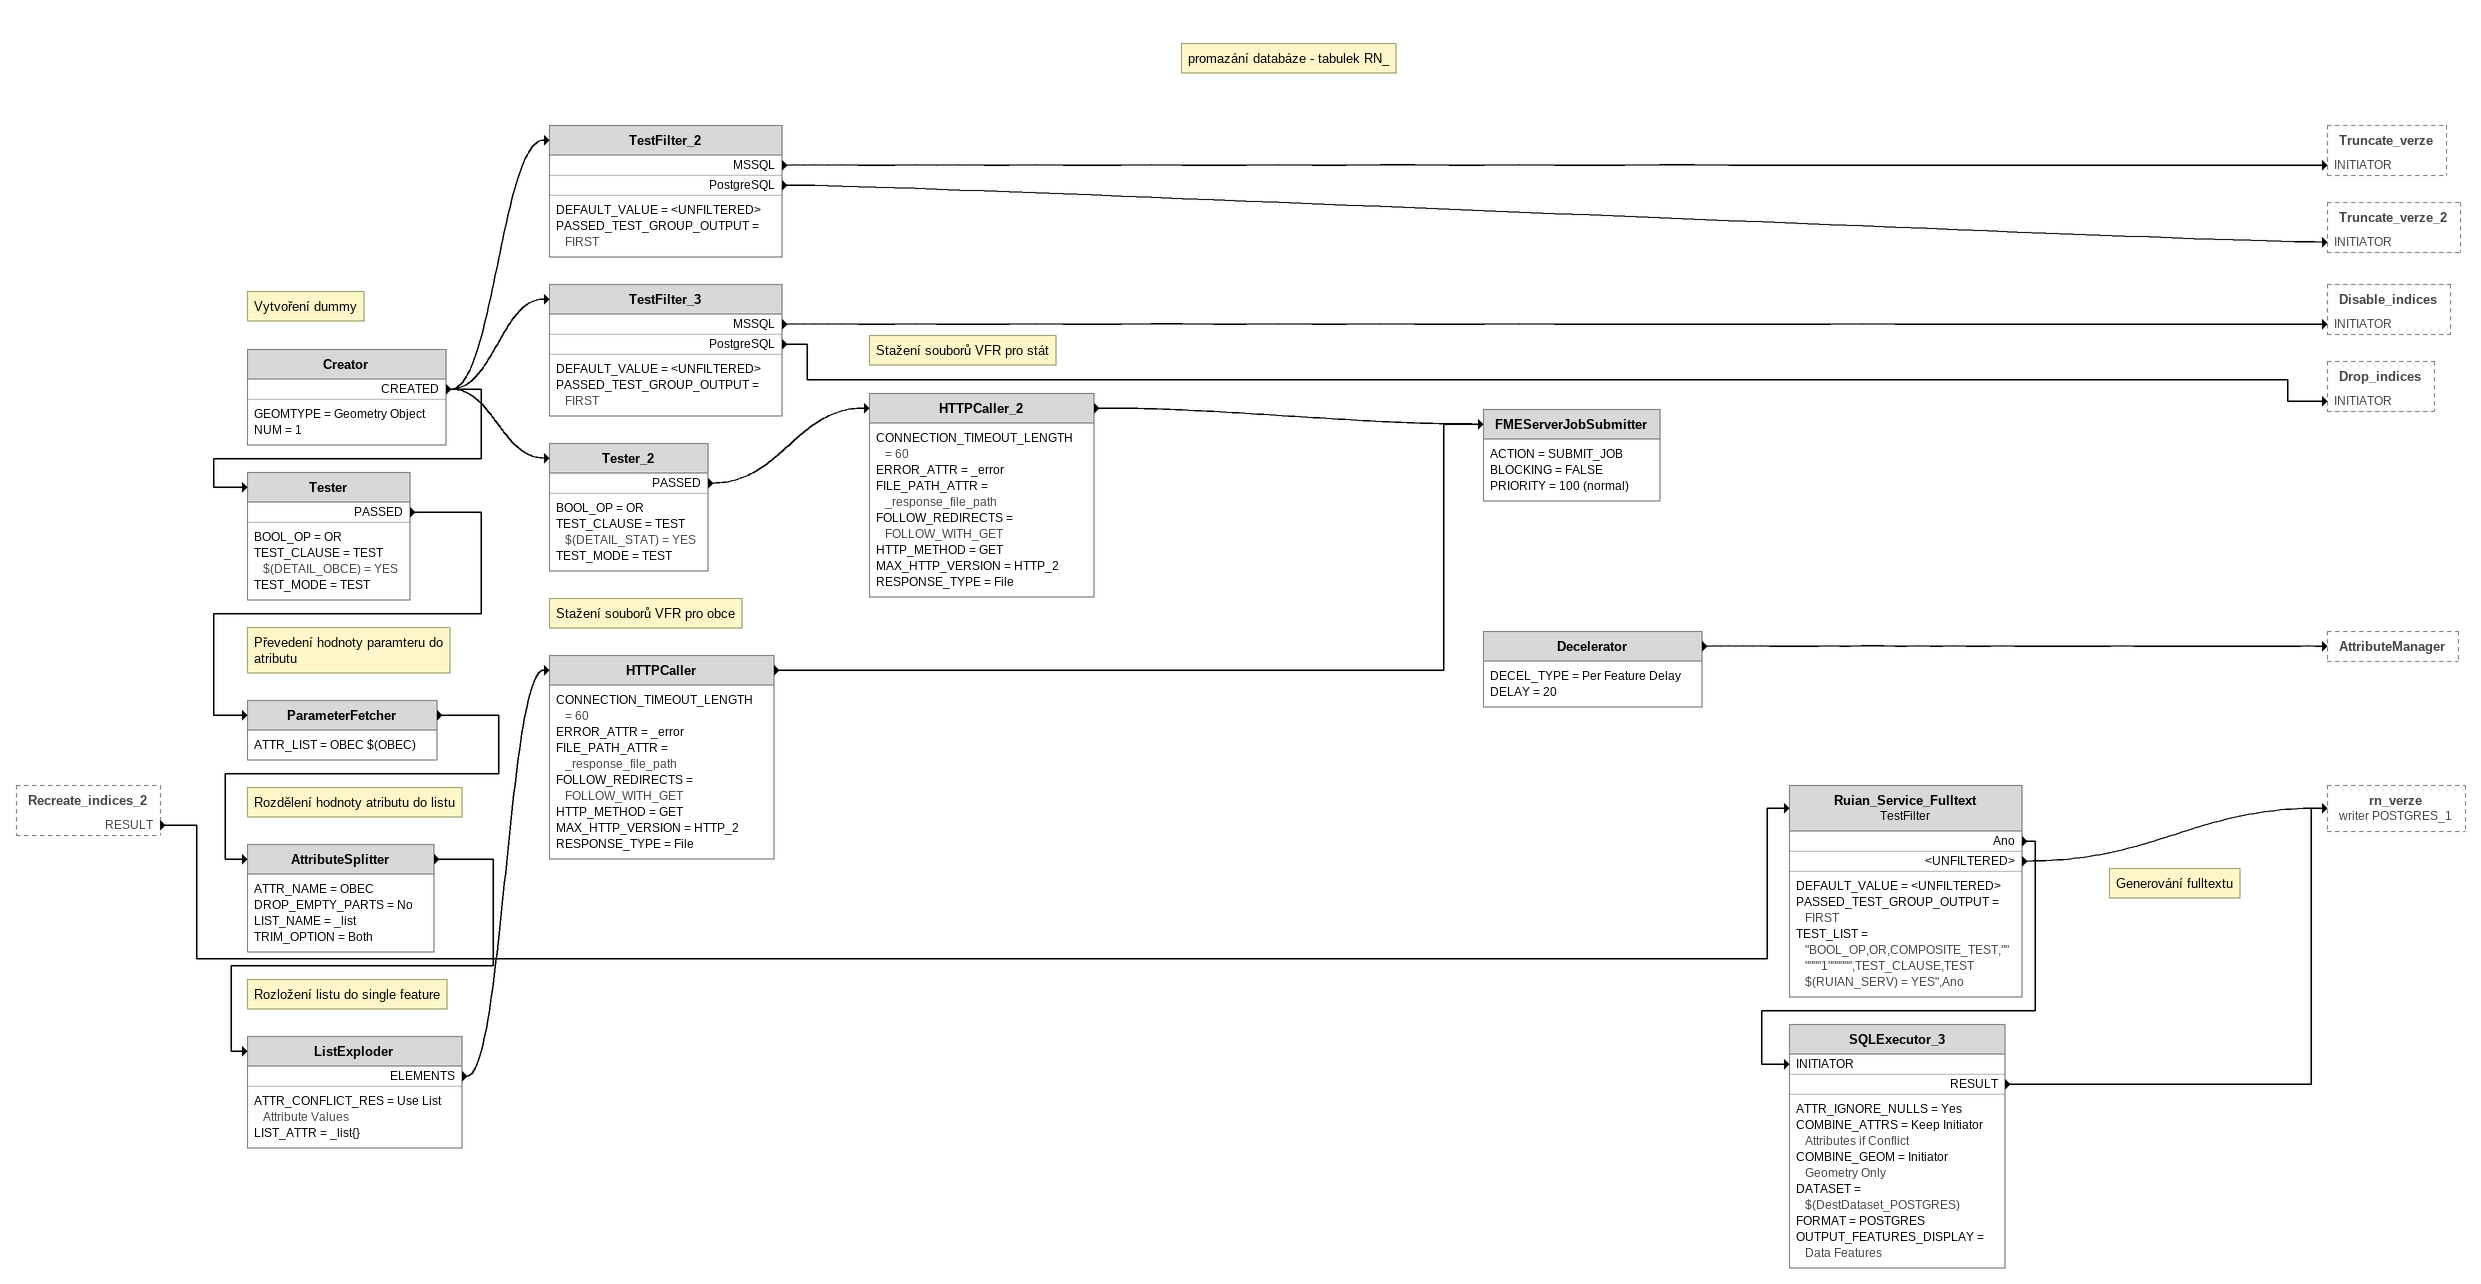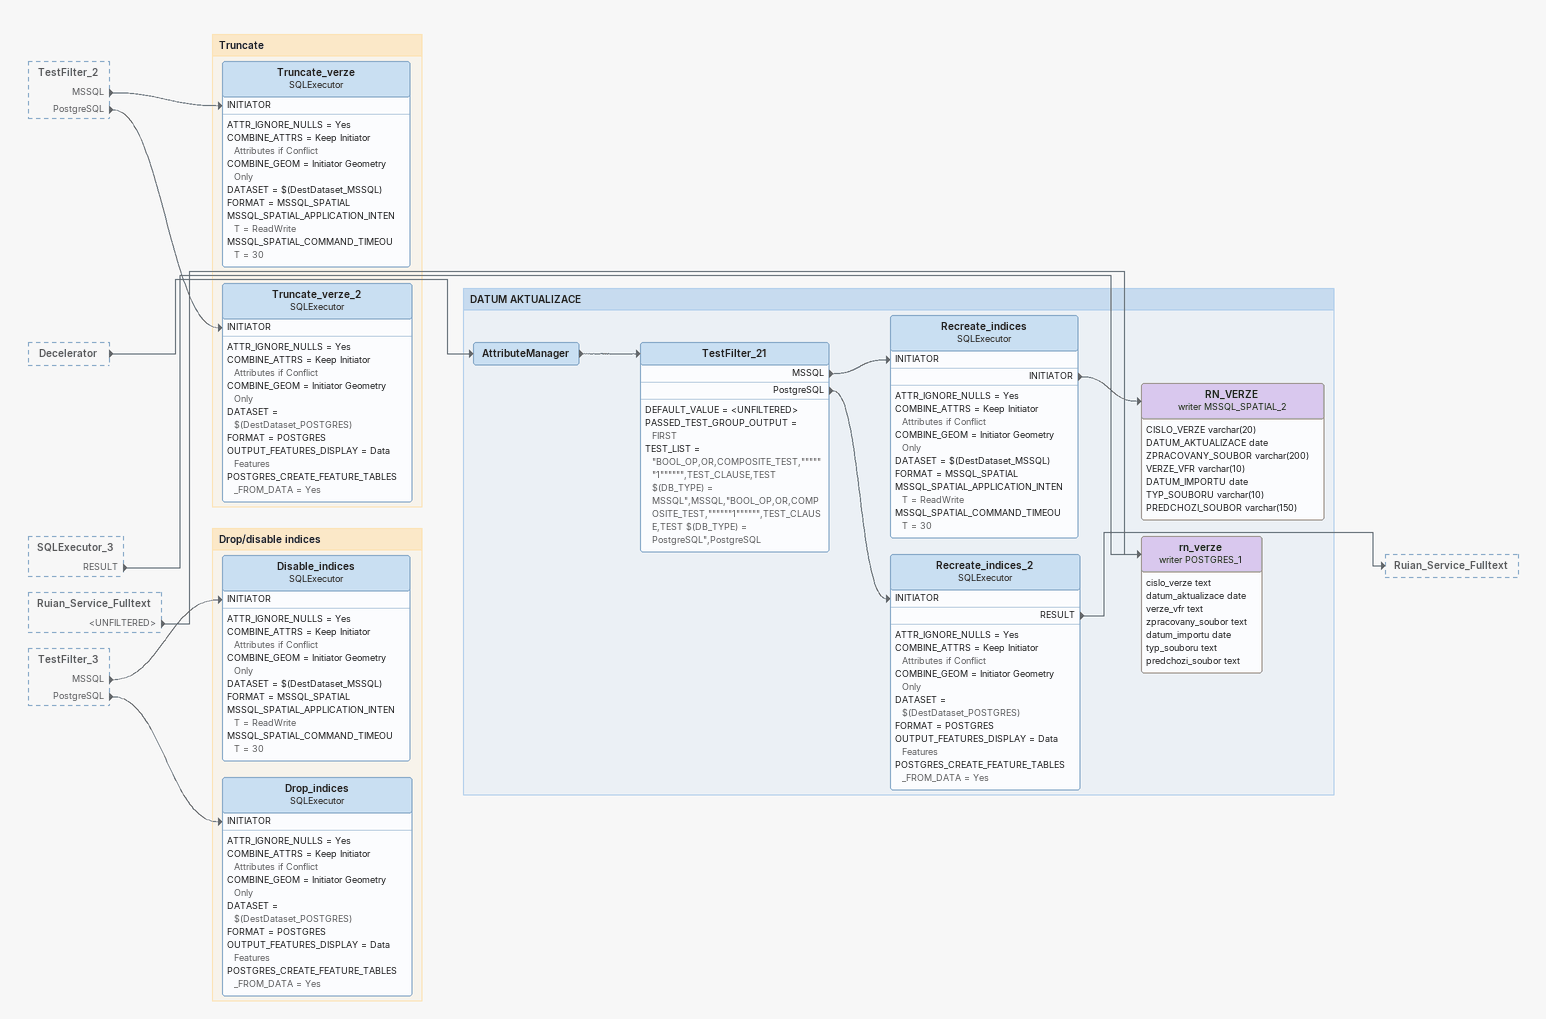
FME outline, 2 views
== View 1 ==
Recreate_indices_2 [outside]
    RESULT -> Ruian_Service_Fulltext
Note: Vytvoření dummy
Creator
    GEOMTYPE = Geometry Object
    NUM = 1
    CREATED -> TestFilter_2
    CREATED -> TestFilter_3
    CREATED -> Tester
    CREATED -> Tester_2
Note: promazání databáze - tabulek RN_
TestFilter_2
    DEFAULT_VALUE = <UNFILTERED>
    PASSED_TEST_GROUP_OUTPUT = FIRST
    MSSQL -> Truncate_verze [INITIATOR]
    PostgreSQL -> Truncate_verze_2 [INITIATOR]
TestFilter_3
    DEFAULT_VALUE = <UNFILTERED>
    PASSED_TEST_GROUP_OUTPUT = FIRST
    MSSQL -> Disable_indices [INITIATOR]
    PostgreSQL -> Drop_indices [INITIATOR]
Tester_2
    BOOL_OP = OR
    TEST_CLAUSE = TEST $(DETAIL_STAT) = YES
    TEST_MODE = TEST
    PASSED -> HTTPCaller_2
Note: Stažení souborů VFR pro stát
HTTPCaller_2
    CONNECTION_TIMEOUT_LENGTH = 60
    ERROR_ATTR = _error
    FILE_PATH_ATTR = _response_file_path
    FOLLOW_REDIRECTS = FOLLOW_WITH_GET
    HTTP_METHOD = GET
    MAX_HTTP_VERSION = HTTP_2
    RESPONSE_TYPE = File
    -> FMEServerJobSubmitter
Tester
    BOOL_OP = OR
    TEST_CLAUSE = TEST $(DETAIL_OBCE) = YES
    TEST_MODE = TEST
    PASSED -> ParameterFetcher
Note: Převedení hodnoty paramteru do atributu
ParameterFetcher
    ATTR_LIST = OBEC $(OBEC)
    -> AttributeSplitter
Note: Rozdělení hodnoty atributu do listu
AttributeSplitter
    ATTR_NAME = OBEC
    DROP_EMPTY_PARTS = No
    LIST_NAME = _list
    TRIM_OPTION = Both
    -> ListExploder
Note: Rozložení listu do single feature
ListExploder
    ATTR_CONFLICT_RES = Use List Attribute Values
    LIST_ATTR = _list{}
    ELEMENTS -> HTTPCaller
Note: Stažení souborů VFR pro obce
HTTPCaller
    CONNECTION_TIMEOUT_LENGTH = 60
    ERROR_ATTR = _error
    FILE_PATH_ATTR = _response_file_path
    FOLLOW_REDIRECTS = FOLLOW_WITH_GET
    HTTP_METHOD = GET
    MAX_HTTP_VERSION = HTTP_2
    RESPONSE_TYPE = File
    -> FMEServerJobSubmitter
FMEServerJobSubmitter
    ACTION = SUBMIT_JOB
    BLOCKING = FALSE
    PRIORITY = 100 (normal)
Decelerator
    DECEL_TYPE = Per Feature Delay
    DELAY = 20
    -> AttributeManager
Ruian_Service_Fulltext: TestFilter
    DEFAULT_VALUE = <UNFILTERED>
    PASSED_TEST_GROUP_OUTPUT = FIRST
    TEST_LIST = "BOOL_OP,OR,COMPOSITE_TEST,""""""1"""""",TEST_CLAUSE,TEST $(RUIAN_SERV) = YES",Ano
    Ano -> SQLExecutor_3 [INITIATOR]
    <UNFILTERED> -> rn_verze (writer POSTGRES_1)
Note: Generování fulltextu
SQLExecutor_3
    ATTR_IGNORE_NULLS = Yes
    COMBINE_ATTRS = Keep Initiator Attributes if Conflict
    COMBINE_GEOM = Initiator Geometry Only
    DATASET = $(DestDataset_POSTGRES)
    FORMAT = POSTGRES
    OUTPUT_FEATURES_DISPLAY = Data Features
    RESULT -> rn_verze (writer POSTGRES_1)

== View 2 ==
TestFilter_2 [outside]
    MSSQL -> Truncate_verze [INITIATOR]
    PostgreSQL -> Truncate_verze_2 [INITIATOR]
Decelerator [outside]
    -> AttributeManager
SQLExecutor_3 [outside]
    RESULT -> rn_verze (writer POSTGRES_1)
Ruian_Service_Fulltext [outside]
    <UNFILTERED> -> rn_verze (writer POSTGRES_1)
TestFilter_3 [outside]
    MSSQL -> Disable_indices [INITIATOR]
    PostgreSQL -> Drop_indices [INITIATOR]

Bookmark: Truncate
Truncate_verze: SQLExecutor
    ATTR_IGNORE_NULLS = Yes
    COMBINE_ATTRS = Keep Initiator Attributes if Conflict
    COMBINE_GEOM = Initiator Geometry Only
    DATASET = $(DestDataset_MSSQL)
    FORMAT = MSSQL_SPATIAL
    MSSQL_SPATIAL_APPLICATION_INTENT = ReadWrite
    MSSQL_SPATIAL_COMMAND_TIMEOUT = 30
Truncate_verze_2: SQLExecutor
    ATTR_IGNORE_NULLS = Yes
    COMBINE_ATTRS = Keep Initiator Attributes if Conflict
    COMBINE_GEOM = Initiator Geometry Only
    DATASET = $(DestDataset_POSTGRES)
    FORMAT = POSTGRES
    OUTPUT_FEATURES_DISPLAY = Data Features
    POSTGRES_CREATE_FEATURE_TABLES_FROM_DATA = Yes

Bookmark: Drop/disable indices
Disable_indices: SQLExecutor
    ATTR_IGNORE_NULLS = Yes
    COMBINE_ATTRS = Keep Initiator Attributes if Conflict
    COMBINE_GEOM = Initiator Geometry Only
    DATASET = $(DestDataset_MSSQL)
    FORMAT = MSSQL_SPATIAL
    MSSQL_SPATIAL_APPLICATION_INTENT = ReadWrite
    MSSQL_SPATIAL_COMMAND_TIMEOUT = 30
Drop_indices: SQLExecutor
    ATTR_IGNORE_NULLS = Yes
    COMBINE_ATTRS = Keep Initiator Attributes if Conflict
    COMBINE_GEOM = Initiator Geometry Only
    DATASET = $(DestDataset_POSTGRES)
    FORMAT = POSTGRES
    OUTPUT_FEATURES_DISPLAY = Data Features
    POSTGRES_CREATE_FEATURE_TABLES_FROM_DATA = Yes

Bookmark: DATUM AKTUALIZACE
AttributeManager
    -> TestFilter_21
TestFilter_21
    DEFAULT_VALUE = <UNFILTERED>
    PASSED_TEST_GROUP_OUTPUT = FIRST
    TEST_LIST = "BOOL_OP,OR,COMPOSITE_TEST,""""""1"""""",TEST_CLAUSE,TEST $(DB_TYPE) = MSSQL",MSSQL,"BOOL_OP,OR,COMPOSITE_TEST,""""""1"""""",TEST_CLAUSE,TEST $(DB_TYPE) = PostgreSQL",PostgreSQL
    MSSQL -> Recreate_indices [INITIATOR]
    PostgreSQL -> Recreate_indices_2 [INITIATOR]
Recreate_indices: SQLExecutor
    ATTR_IGNORE_NULLS = Yes
    COMBINE_ATTRS = Keep Initiator Attributes if Conflict
    COMBINE_GEOM = Initiator Geometry Only
    DATASET = $(DestDataset_MSSQL)
    FORMAT = MSSQL_SPATIAL
    MSSQL_SPATIAL_APPLICATION_INTENT = ReadWrite
    MSSQL_SPATIAL_COMMAND_TIMEOUT = 30
    INITIATOR -> RN_VERZE (writer MSSQL_SPATIAL_2)
RN_VERZE (writer MSSQL_SPATIAL_2)
    attributes: CISLO_VERZE varchar(20), DATUM_AKTUALIZACE date, ZPRACOVANY_SOUBOR varchar(200), VERZE_VFR varchar(10), DATUM_IMPORTU date, TYP_SOUBORU varchar(10), PREDCHOZI_SOUBOR varchar(150)
Recreate_indices_2: SQLExecutor
    ATTR_IGNORE_NULLS = Yes
    COMBINE_ATTRS = Keep Initiator Attributes if Conflict
    COMBINE_GEOM = Initiator Geometry Only
    DATASET = $(DestDataset_POSTGRES)
    FORMAT = POSTGRES
    OUTPUT_FEATURES_DISPLAY = Data Features
    POSTGRES_CREATE_FEATURE_TABLES_FROM_DATA = Yes
    RESULT -> Ruian_Service_Fulltext
rn_verze (writer POSTGRES_1)
    attributes: cislo_verze text, datum_aktualizace date, verze_vfr text, zpracovany_soubor text, datum_importu date, typ_souboru text, predchozi_soubor text
